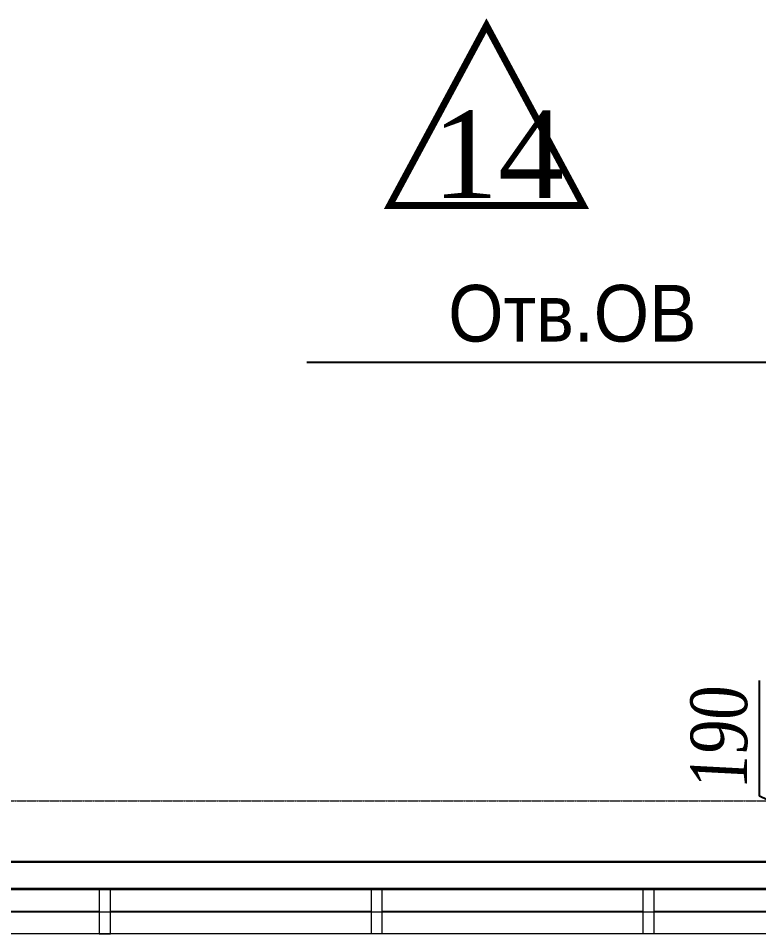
# Model space of a CAD drawing. Header units: inches. Extents: x -407541 to 6688123, y -998590 to 1205599.
# Drawn here: x 38321 to 41590, y 257451 to 261491 of the extents above; entities that cross this region are included whole.
import ezdxf

# ---------------------------------------------------------------- set-up
doc = ezdxf.new("R2010")
doc.units = ezdxf.units.IN
doc.header["$MEASUREMENT"] = 0
doc.linetypes.add('ACAD_ISO04W100', pattern=[30, 24, -3, 0, -3])
for name, color, linetype, lineweight in [('ВИТРАЖ', 145, 'Continuous', 9), ('марки полов', 140, 'Continuous', 5), ('Оси', 254, 'ACAD_ISO04W100', 5), ('размер внутр', 142, 'Continuous', 5), ('текст_OB', 40, 'Continuous', 25), ('Цоколь', 21, 'Continuous', 30)]:
    doc.layers.add(name, color=color, linetype=linetype, lineweight=lineweight)
doc.styles.add('style1', font='arial.ttf', dxfattribs={"width": 0.9, "height": 500})
doc.styles.add('STYLE2', font='times.ttf', dxfattribs={"width": 0.8, "oblique": 3})
doc.styles.add('стиль1', font='times.ttf')
doc.dimstyles.new('vnytren', dxfattribs={"dimtxt": 250, "dimasz": 120, "dimexe": 50, "dimexo": 0, "dimgap": 50, "dimtad": 1, "dimdec": 0, "dimzin": 0, "dimdsep": 46, "dimtxsty": 'STYLE2', "dimblk": 'ARCHTICK', "dimcen": 0, "dimadec": 0, "dimazin": 0, "dimtfac": 1, "dimtdec": 0, "dimtmove": 1, "dimatfit": 2, "dimldrblk": 'DOT', "dimfxl": 1, "dimtolj": 1, "dimtzin": 0, "dimarcsym": 0})

# ---------------------------------------------------------------- blocks, each defined once
blk = doc.blocks.new('_ARCHTICK')
at = {"color": 0, "linetype": 'ByBlock', "const_width": 0.15}
blk.add_lwpolyline([(-0.5, -0.5), (0.5, 0.5)], dxfattribs=at)
blk = doc.blocks.new('*D1713')
at = {"layer": 'размер внутр', "color": 0, "lineweight": -2, "transparency": 16777216}
for p, q in [((41592.9, 258058), (41592.9, 258568.9)), ((42254.3, 257742.3), (41592.9, 258058)), ((42853.4, 257837.2), (42204.3, 257837.2)), ((42254.3, 257647.4), (42254.3, 257837.2)), ((42853.4, 257647.4), (42204.3, 257647.4))]:
    blk.add_line(p, q, dxfattribs=at)
at = {"layer": 'размер внутр', "color": 0, "lineweight": -2, "transparency": 16777216, "xscale": 120, "yscale": 120, "zscale": 120}
for p, rotation in [((42254.3, 257837.2), 90), ((42254.3, 257647.4), 270)]:
    blk.add_blockref('_ARCHTICK', p, dxfattribs=dict(at, rotation=rotation))
at = {"layer": 'размер внутр', "color": 0, "transparency": 16777216, "insert": (41415.4, 258313.5), "char_height": 250, "attachment_point": 5, "rotation": 90, "style": 'STYLE2'}
blk.add_mtext('\\A1;190', dxfattribs=at)
blk = doc.blocks.new('_Dot')
at = {"color": 0, "linetype": 'ByBlock', "lineweight": -2}
blk.add_line((-0.5, 0), (-1, 0), dxfattribs=at)
at = {"color": 0, "linetype": 'ByBlock', "const_width": 0.5}
blk.add_lwpolyline([(-0.25, 0, 1), (0.25, 0, 1)], format="xyb", close=True, dxfattribs=at)

msp = doc.modelspace()

# ---------------------------------------------------------------- linework, layer by layer
at = {"layer": 'ВИТРАЖ', "ltscale": 0.1}
for points in [[(31503.2, 257451), (43478.2, 257450.9), (43478.2, 257450.9), (43478.2, 257650.9), (31483.2, 257650.9)], [(31528.2, 257547.2), (43414.1, 257547.4)], [(37528.2, 257550.9), (38678.2, 257550.9)], [(38728.2, 257550.9), (39878.2, 257550.9)], [(39928.2, 257550.9), (41078.2, 257550.9)], [(41128.2, 257550.9), (42278.2, 257550.9)]]:
    msp.add_lwpolyline(points, dxfattribs=at)
at = {"layer": 'ВИТРАЖ'}
for points in [[(38728.2, 257650.8), (38678.2, 257650.8), (38678.2, 257450.8), (38728.2, 257450.8)], [(39928.2, 257650.9), (39878.2, 257650.9), (39878.2, 257450.9), (39928.2, 257450.9)], [(41128.2, 257650.9), (41078.2, 257650.9), (41078.2, 257450.9), (41128.2, 257450.9)]]:
    msp.add_lwpolyline(points, close=True, dxfattribs=at)
at = {"layer": 'марки полов', "const_width": 30}
msp.add_lwpolyline([(39960.4, 260664.8), (40387.9, 261459.3), (40815.4, 260664.8)], close=True, dxfattribs=at)
at = {"layer": 'Оси', "ltscale": 0.3}
msp.add_line((1503.2, 258037.2), (192303.2, 258037.2), dxfattribs=at)
at = {"layer": 'текст_OB', "ltscale": 0.1}
msp.add_line((39594.6, 259973.2), (43406.8, 259973.2), dxfattribs=at)
at = {"layer": 'Цоколь'}
msp.add_lwpolyline([(37103.4, 257767.4), (42703.5, 257767.4), (42703.5, 257647.4), (37103.4, 257647.4)], close=True, dxfattribs=at)

# ---------------------------------------------------------------- texts
at = {"layer": 'марки полов', "insert": (40148.8, 261082.9), "char_height": 385, "width": 645.369, "attachment_point": 1, "style": 'стиль1'}
msp.add_mtext('14', dxfattribs=at)
at = {"layer": 'текст_OB', "ltscale": 0.1, "insert": (40767.2, 260314.2), "char_height": 250, "width": 3752.725, "attachment_point": 2, "style": 'style1'}
msp.add_mtext('Отв.ОВ', dxfattribs=at)

# ---------------------------------------------------------------- dimensions: what is measured, and where the dimension line sits
at = {"layer": 'размер внутр'}
dim = msp.add_linear_dim(base=(42254.3, 257837.2), p1=(42853.4, 257647.4), p2=(42853.4, 257837.2), angle=90, dimstyle='vnytren', dxfattribs=at)
dim.commit()
dim.dimension.update_dxf_attribs({"geometry": '*D1713', "text_midpoint": (41592.9, 258108), "dimtype": 160})

doc.saveas('drawing.dxf')
